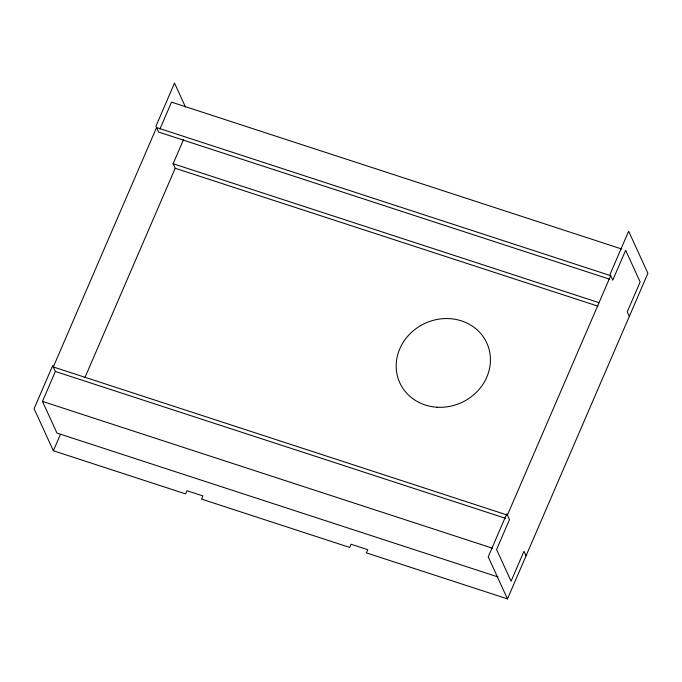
<?xml version="1.0" encoding="UTF-8"?>
<svg xmlns="http://www.w3.org/2000/svg" width="682" height="682" viewBox="0 0 682 682"><rect width="100%" height="100%" fill="white"/><g stroke="black" fill="none" stroke-linecap="round" stroke-linejoin="round"><path stroke-width="1.02" d="M497.937 576.929L56.964 433.07L42.463 401.4L55.37 371.477L52.684 365.603L34.1 408.688L53.358 450.759L185.632 493.904L187.013 490.725L202.904 495.908L201.531 499.096L349.695 547.424L351.068 544.245L367.777 549.692L366.405 552.88L507.476 598.898L647.9 273.312L628.642 231.241L610.058 274.326L612.743 280.208L625.65 250.277L640.151 281.947L627.244 311.879L629.316 316.397M159.878 129.162L171.532 102.138L621.609 248.956M597.961 306.175L175.197 168.258L173.126 163.731L183.535 139.597M53.358 450.759L60.383 434.477M85.011 377.376L175.197 168.258M609.708 279.219L158.625 132.061L155.939 126.187L174.524 83.102L185.47 107.006M173.126 163.731L598.924 302.637M55.37 371.477L505.447 518.294M42.463 401.4L492.54 548.226M526.061 555.813L523.989 551.286L511.082 581.217L496.581 549.547L509.488 519.616L506.803 513.742L488.218 556.827L507.476 598.898M156.553 127.534L53.298 366.95L507.417 515.089L610.671 275.681L156.553 127.534M437.051 407.222A47.834 43.631 -24.6 0 0 486.897 343.225A47.834 43.631 -24.6 0 0 405.986 338.34A47.834 43.631 -24.6 0 0 437.051 407.222"/></g></svg>
